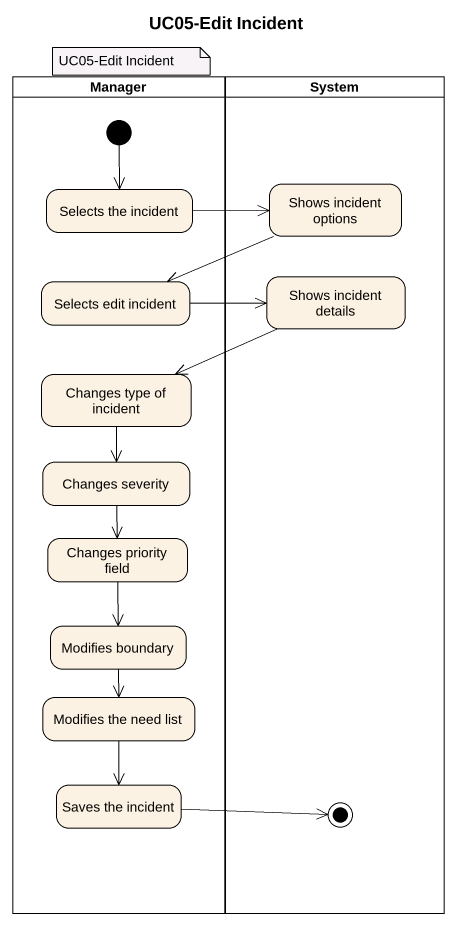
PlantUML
@startuml
title UC05-Edit Incident
hide empty description
state Manager <<partition>> {
  state "Selects the incident" as Selects_the_incident
  state "Selects edit incident" as Selects_edit_incident
  state "Changes type of incident" as Changes_type_of_incident
  state "Changes severity" as Changes_severity
  state "Changes priority field" as Changes_priority_field
  state "Modifies boundary" as Modifies_boundary
  state "Modifies the need list" as Modifies_the_need_list
  state "Saves the incident" as Saves_the_incident
  [*] --> Selects_the_incident
}
state System <<partition>> {
  state "Shows incident options" as Shows_incident_options
  state "Shows incident details" as Shows_incident_details
  state final1 <<end>>
}
Selects_the_incident -right-> Shows_incident_options
Shows_incident_options -left-> Selects_edit_incident
Selects_edit_incident -right-> Shows_incident_details
Shows_incident_details -left-> Changes_type_of_incident
Changes_type_of_incident --> Changes_severity
Changes_severity --> Changes_priority_field
Changes_priority_field --> Modifies_boundary
Modifies_boundary --> Modifies_the_need_list
Modifies_the_need_list --> Saves_the_incident
Saves_the_incident -right-> final1
note as N1
  UC05-Edit Incident
end note
@enduml
